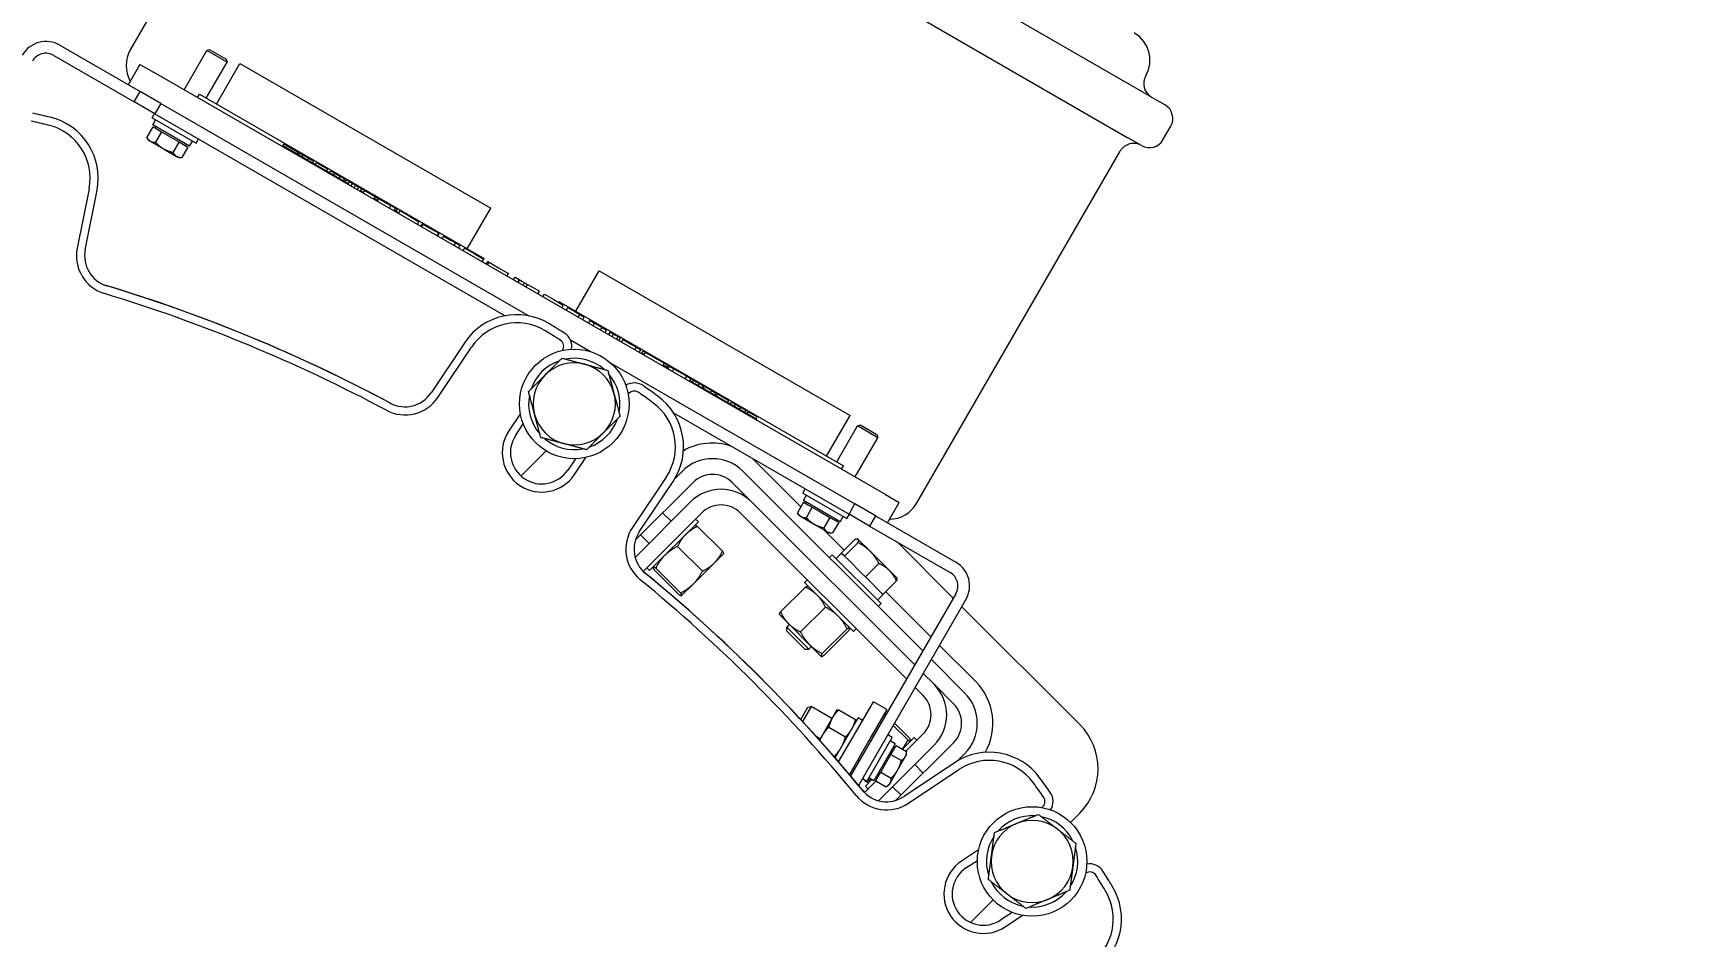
# Model space of a CAD drawing. Header units: inches. Extents: x 20 to 536, y 8 to 344.
# Drawn here: x 113.18 to 139.51, y 257.86 to 272.29 of the extents above; entities that cross this region are included whole.
import ezdxf

# ---------------------------------------------------------------- set-up
doc = ezdxf.new("R2010")
doc.units = ezdxf.units.IN
doc.header["$LTSCALE"] = 16
doc.header["$MEASUREMENT"] = 0
for name, color, linetype, lineweight in [('Dimension (ANSI)', 7, 'Continuous', 25), ('Symbol (ANSI)', 7, 'Continuous', 25), ('Visible', 7, 'Continuous', 18)]:
    doc.layers.add(name, color=color, linetype=linetype, lineweight=lineweight)
doc.styles.add('MEMCOR Medium', font='arial.ttf')
doc.dimstyles.new('Default (ANSI)', dxfattribs={"dimscale": 16, "dimtxt": 0.15, "dimasz": 0.098425, "dimexe": 0.125, "dimexo": 0.0625, "dimgap": 0.031496, "dimtad": 0, "dimtih": 1, "dimtoh": 1, "dimdec": 4, "dimrnd": 1e-08, "dimzin": 3, "dimdsep": 46, "dimlunit": 5, "dimtxsty": 'MEMCOR Medium', "dimcen": 0.09, "dimdle": 0.393701, "dimclrd": 256, "dimclre": 256, "dimclrt": 256, "dimadec": 0, "dimazin": 1, "dimtfac": 0.8, "dimtofl": 0, "dimtmove": 0, "dimatfit": 3, "dimfxl": 1, "dimfrac": 1, "dimtolj": 1, "dimtzin": 4, "dimlwd": -1, "dimlwe": -1, "dimarcsym": 0})
doc.dimstyles.new('Default (ANSI)$7', dxfattribs={"dimscale": 16, "dimtxt": 0.15, "dimasz": 0.098425, "dimexe": 0.125, "dimexo": 0.0625, "dimgap": 0.031496, "dimtad": 0, "dimtih": 1, "dimtoh": 1, "dimdec": 4, "dimrnd": 1e-08, "dimzin": 3, "dimdsep": 46, "dimlunit": 5, "dimtxsty": 'MEMCOR Medium', "dimcen": 0.09, "dimdle": 0.393701, "dimclrd": 256, "dimclre": 256, "dimclrt": 256, "dimadec": 0, "dimazin": 1, "dimtfac": 0.8, "dimtofl": 0, "dimtmove": 0, "dimatfit": 3, "dimfxl": 1, "dimfrac": 1, "dimtolj": 1, "dimtzin": 4, "dimlwd": -1, "dimlwe": -1, "dimarcsym": 0})

# ---------------------------------------------------------------- blocks, each defined once
blk = doc.blocks.new('*D26')
at = {"layer": 'Defpoints', "color": 0, "transparency": 16777216}
for p in [(112.113, 314.426), (87.099, 264.323)]:
    blk.add_point(p, dxfattribs=at)
at = {"layer": 'Dimension (ANSI)', "transparency": 16777216}
for p, q in [((116.52, 323.252), (112.817, 315.835)), ((118.636, 323.252), (116.52, 323.252))]:
    blk.add_line(p, q, dxfattribs=at)
blk.add_solid([(112.582, 315.952), (113.052, 315.718), (112.113, 314.426)], dxfattribs=at)
at = {"layer": 'Dimension (ANSI)', "transparency": 16777216, "char_height": 2.4, "attachment_point": 4, "style": 'MEMCOR Medium'}
for s, insert in [('\\A1; \\fArial|b0|i0;R56 in', (139.806, 324.981)), ('\\A1;[R1422.4 mm]{\\P\\fArial|b0|i0;RADIAL CLEARANCE REQUIRED}', (119.14, 319.429))]:
    blk.add_mtext(s, dxfattribs=dict(at, insert=insert))

msp = doc.modelspace()

# ---------------------------------------------------------------- linework, layer by layer
at = {"layer": 'Visible'}
for p, q in [((131.03772, 271.26486), (118.48035, 278.51486)), ((118.10535, 277.86534), (130.66272, 270.61534)), ((117.98035, 277.64884), (114.73035, 272.01967)), ((113.60263, 272.09341), (114.88725, 271.35173)), ((113.50888, 271.93103), (114.7935, 271.18935)), ((114.8841, 271.78656), (114.6966, 271.4618)), ((114.8841, 271.78656), (115.10061, 271.66156)), ((115.58787, 271.38024), (115.95045, 272.00824)), ((115.94388, 271.24687), (116.27521, 271.82074)), ((116.00283, 272.02228), (115.95045, 272.00824)), ((116.27521, 271.82074), (115.95045, 272.00824)), ((116.00283, 272.02228), (116.26118, 271.87312)), ((116.10617, 271.15317), (116.48117, 271.80269)), ((116.26118, 271.87312), (116.27521, 271.82074)), ((116.48117, 271.80269), (120.48654, 269.49019)), ((126.79195, 264.91156), (115.10061, 271.66156)), ((114.7935, 271.18935), (114.88725, 271.35173)), ((114.91311, 271.3368), (114.88725, 271.35173)), ((115.21634, 271.16173), (114.91311, 271.3368)), ((115.80429, 271.2553), (115.83554, 271.30942)), ((115.83554, 271.30942), (120.38217, 268.68442)), ((131.03772, 271.26486), (131.25422, 271.13986)), ((115.12259, 270.99935), (114.7935, 271.18935)), ((115.0774, 270.93307), (115.1174, 271.00235)), ((115.21634, 271.16173), (115.12259, 270.99935)), ((115.12259, 270.99935), (120.71683, 267.76951)), ((115.21634, 271.16173), (121.09349, 267.76856)), ((115.08851, 270.78924), (114.99206, 270.62218)), ((115.0774, 270.93307), (115.78061, 270.52707)), ((115.08756, 270.81866), (115.13456, 270.90007)), ((115.67645, 270.47866), (115.08756, 270.81866)), ((115.08851, 270.78924), (115.15773, 270.74928)), ((115.12615, 270.76751), (115.13865, 270.78916)), ((115.15773, 270.74928), (115.22694, 270.70932)), ((131.22073, 270.58185), (131.34573, 270.79836)), ((115.01715, 270.57872), (114.99296, 270.62062)), ((115.01715, 270.57872), (115.04873, 270.56048)), ((115.04873, 270.56048), (115.25844, 270.43941)), ((115.22694, 270.70932), (115.13049, 270.54226)), ((115.22694, 270.70932), (115.36744, 270.6282)), ((115.36744, 270.6282), (115.50793, 270.54709)), ((115.50793, 270.54709), (115.41148, 270.38003)), ((115.50793, 270.54709), (115.57921, 270.50593)), ((115.65049, 270.46478), (115.55404, 270.29772)), ((115.57921, 270.50593), (115.65049, 270.46478)), ((115.61285, 270.48651), (115.62536, 270.50816)), ((115.67645, 270.47866), (115.72345, 270.56007)), ((115.78061, 270.52707), (115.82061, 270.59635)), ((117.15745, 270.47405), (117.1637, 270.48487)), ((117.1637, 270.48487), (117.18245, 270.51735)), ((118.2108, 269.88033), (117.1637, 270.48487)), ((117.18245, 270.51735), (117.4109, 270.38545)), ((130.87922, 270.49034), (130.66272, 270.61534)), ((115.25844, 270.43941), (115.47021, 270.31714)), ((115.47021, 270.31714), (115.50385, 270.29772)), ((115.50385, 270.29772), (115.55224, 270.29772)), ((117.39215, 270.35297), (117.4109, 270.38545)), ((117.41116, 270.342), (117.42991, 270.37448)), ((117.42991, 270.37448), (117.49208, 270.33858)), ((117.47333, 270.30611), (117.49208, 270.33858)), ((117.49208, 270.33858), (117.57862, 270.28862)), ((117.55987, 270.25614), (117.57862, 270.28862)), ((117.57862, 270.28862), (117.6621, 270.24042)), ((117.64335, 270.20795), (117.6621, 270.24042)), ((117.68147, 270.18594), (117.70022, 270.21841)), ((117.70022, 270.21841), (117.88342, 270.11264)), ((127.28772, 264.76967), (130.53772, 270.39884)), ((117.86467, 270.08017), (117.88342, 270.11264)), ((117.90894, 270.05461), (117.92769, 270.08708)), ((117.92769, 270.08708), (117.99579, 270.04777)), ((117.97704, 270.01529), (117.99579, 270.04777)), ((117.99579, 270.04777), (118.04126, 270.02152)), ((118.04126, 270.02152), (118.08673, 269.99526)), ((118.06798, 269.96279), (118.08673, 269.99526)), ((118.08673, 269.99526), (118.15482, 269.95595)), ((118.13607, 269.92347), (118.15482, 269.95595)), ((118.15662, 269.91161), (118.17537, 269.94408)), ((118.17537, 269.94408), (118.22955, 269.9128)), ((114.07099, 269.80042), (113.88197, 268.85016)), ((114.00947, 268.8248), (114.19849, 269.77506)), ((118.20455, 269.8695), (118.22955, 269.9128)), ((118.22955, 269.9128), (118.27646, 269.88572)), ((118.25146, 269.84242), (118.27646, 269.88572)), ((118.27646, 269.88572), (118.328, 269.85596)), ((118.303, 269.81266), (118.328, 269.85596)), ((118.328, 269.85596), (118.3787, 269.82669)), ((118.3537, 269.78339), (118.3787, 269.82669)), ((118.3787, 269.82669), (118.42582, 269.79949)), ((118.40082, 269.75618), (118.42582, 269.79949)), ((118.4561, 269.73871), (118.40707, 269.76701)), ((118.42582, 269.79949), (118.47485, 269.77118)), ((118.44985, 269.72788), (118.47485, 269.77118)), ((118.47485, 269.77118), (118.64167, 269.67487)), ((118.61667, 269.63157), (118.64167, 269.67487)), ((118.64167, 269.67487), (118.70105, 269.64058)), ((118.6823, 269.60811), (118.62292, 269.64239)), ((118.67605, 269.59728), (118.70105, 269.64058)), ((118.70105, 269.64058), (118.81194, 269.57656)), ((118.81194, 269.57656), (118.89258, 269.53)), ((118.86758, 269.4867), (118.89258, 269.53)), ((118.89258, 269.53), (118.96402, 269.48876)), ((118.93902, 269.44546), (118.96402, 269.48876)), ((119.004, 269.42237), (118.94527, 269.45628)), ((118.96402, 269.48876), (118.99464, 269.47108)), ((118.97589, 269.4386), (118.99464, 269.47108)), ((118.99775, 269.41155), (119.004, 269.42237)), ((119.01333, 269.40255), (119.03833, 269.44585)), ((119.03833, 269.44585), (119.18866, 269.35906)), ((120.11154, 268.84067), (120.48654, 269.49019)), ((119.18866, 269.35906), (119.33899, 269.27227)), ((119.31399, 269.22897), (119.33899, 269.27227)), ((119.37078, 269.19618), (119.39578, 269.23948)), ((119.3813, 269.19011), (119.4063, 269.23341)), ((119.39578, 269.23948), (119.4063, 269.23341)), ((119.4063, 269.23341), (119.53559, 269.15876)), ((119.53559, 269.15876), (119.65655, 269.08893)), ((119.63155, 269.04562), (119.65655, 269.08893)), ((119.639, 269.04132), (119.664, 269.08462)), ((119.65655, 269.08893), (119.664, 269.08462)), ((119.70981, 269.00044), (119.73481, 269.04374)), ((119.73481, 269.04374), (119.8457, 268.97972)), ((119.8457, 268.97972), (119.92634, 268.93316)), ((119.90134, 268.88986), (119.92634, 268.93316)), ((119.92634, 268.93316), (119.99778, 268.89192)), ((119.97278, 268.84862), (119.99778, 268.89192)), ((120.0471, 268.80571), (120.0721, 268.84901)), ((120.0721, 268.84901), (120.22242, 268.76222)), ((120.22242, 268.76222), (120.37275, 268.67543)), ((120.34775, 268.63213), (120.37275, 268.67543)), ((120.35092, 268.6303), (120.38217, 268.68442)), ((120.41418, 268.59377), (120.43918, 268.63707)), ((120.43434, 268.58213), (120.45934, 268.62543)), ((120.43918, 268.63707), (120.45934, 268.62543)), ((120.45934, 268.62543), (120.61142, 268.53763)), ((120.61142, 268.53763), (120.76788, 268.4473)), ((120.74288, 268.40399), (120.76788, 268.4473)), ((120.85139, 268.34135), (120.87639, 268.38465)), ((120.87639, 268.38465), (120.94213, 268.34669)), ((120.91713, 268.30339), (120.94213, 268.34669)), ((120.94213, 268.34669), (120.94827, 268.34315)), ((121.84353, 267.84071), (122.21853, 268.49023)), ((122.21853, 268.49023), (126.22389, 266.17773)), ((120.92327, 268.29985), (120.94827, 268.34315)), ((120.94827, 268.34315), (120.98902, 268.31962)), ((120.98902, 268.31962), (121.02672, 268.29786)), ((121.00172, 268.25456), (121.02672, 268.29786)), ((121.02672, 268.29786), (121.07317, 268.27104)), ((121.04817, 268.22774), (121.07317, 268.27104)), ((121.07317, 268.27104), (121.1525, 268.22524)), ((121.1525, 268.22524), (121.26382, 268.16097)), ((121.23882, 268.11766), (121.26382, 268.16097)), ((121.3184, 268.07172), (121.3434, 268.11502)), ((121.3434, 268.11502), (121.49373, 268.02823)), ((121.49373, 268.02823), (121.64405, 267.94144)), ((121.56664, 267.98613), (121.57289, 267.99696)), ((121.57289, 267.99696), (126.11953, 265.37196)), ((121.61905, 267.89814), (121.64405, 267.94144)), ((121.6925, 267.85574), (121.7175, 267.89904)), ((121.7175, 267.89904), (121.82838, 267.83502)), ((121.82838, 267.83502), (121.90902, 267.78846)), ((121.88402, 267.74516), (121.90902, 267.78846)), ((121.90902, 267.78846), (121.98046, 267.74721)), ((121.95546, 267.70391), (121.98046, 267.74721)), ((122.04906, 267.64987), (122.07406, 267.69317)), ((122.07406, 267.69317), (122.1455, 267.65193)), ((122.1205, 267.60863), (122.1455, 267.65193)), ((122.1455, 267.65193), (122.21913, 267.60942)), ((122.21913, 267.60942), (122.26515, 267.58285)), ((122.24015, 267.53955), (122.26515, 267.58285)), ((122.26515, 267.58285), (122.33747, 267.5411)), ((120.0712, 267.3425), (119.53292, 266.53691)), ((121.75848, 267.38463), (122.09161, 267.19229)), ((122.31247, 267.4978), (122.33747, 267.5411)), ((122.36706, 267.46627), (122.39206, 267.50958)), ((122.37364, 267.46248), (122.39864, 267.50578)), ((122.39206, 267.50958), (122.39864, 267.50578)), ((122.39864, 267.50578), (122.44772, 267.47744)), ((122.42272, 267.43414), (122.44772, 267.47744)), ((122.44772, 267.47744), (122.5196, 267.43594)), ((122.4946, 267.39264), (122.5196, 267.43594)), ((122.5196, 267.43594), (122.55641, 267.41469)), ((122.53141, 267.37139), (122.55641, 267.41469)), ((122.57637, 267.34543), (122.60137, 267.38873)), ((122.60137, 267.38873), (122.7346, 267.31181)), ((122.7346, 267.31181), (122.8113, 267.26753)), ((119.64101, 266.46469), (120.17929, 267.27028)), ((122.7863, 267.22423), (122.8113, 267.26753)), ((122.8113, 267.26753), (122.88274, 267.22628)), ((122.85774, 267.18298), (122.88274, 267.22628)), ((122.89481, 267.16158), (122.90106, 267.17241)), ((122.90106, 267.17241), (122.91981, 267.20488)), ((122.93831, 267.1509), (122.90106, 267.17241)), ((122.91981, 267.20488), (122.95706, 267.18338)), ((122.93206, 267.14007), (122.95706, 267.18338)), ((122.95706, 267.18338), (123.10739, 267.09658)), ((123.10739, 267.09658), (123.25771, 267.00979)), ((122.40517, 267.01126), (126.30147, 264.76173)), ((123.23271, 266.96649), (123.25771, 267.00979)), ((123.32205, 266.92935), (123.23896, 266.97732)), ((123.25771, 267.00979), (123.31291, 266.97793)), ((123.29416, 266.94545), (123.31291, 266.97793)), ((123.31291, 266.97793), (123.3408, 266.96182)), ((123.3158, 266.91852), (123.3408, 266.96182)), ((123.3408, 266.96182), (123.41136, 266.92108)), ((123.38636, 266.87778), (123.41136, 266.92108)), ((123.41136, 266.92108), (123.61516, 266.80342)), ((123.59016, 266.76012), (123.61516, 266.80342)), ((123.61516, 266.80342), (123.68528, 266.76294)), ((122.6435, 266.65716), (122.64493, 266.65633)), ((123.66028, 266.71964), (123.68528, 266.76294)), ((124.74136, 266.10991), (123.66653, 266.73046)), ((123.68528, 266.76294), (123.72392, 266.74063)), ((123.70517, 266.70815), (123.72392, 266.74063)), ((123.72392, 266.74063), (123.76939, 266.71438)), ((123.76939, 266.71438), (123.81486, 266.68812)), ((123.79611, 266.65565), (123.81486, 266.68812)), ((123.81486, 266.68812), (123.88295, 266.64881)), ((123.8642, 266.61633), (123.88295, 266.64881)), ((123.88168, 266.60625), (123.90043, 266.63872)), ((123.90043, 266.63872), (124.01311, 266.57366)), ((123.99436, 266.54119), (124.01311, 266.57366)), ((124.01311, 266.57366), (124.08121, 266.53435)), ((124.06246, 266.50187), (124.08121, 266.53435)), ((124.08652, 266.48798), (124.10527, 266.52045)), ((124.10527, 266.52045), (124.28672, 266.4157)), ((124.26797, 266.38322), (124.28672, 266.4157)), ((124.31202, 266.35779), (124.33077, 266.39026)), ((124.33077, 266.39026), (124.39293, 266.35437)), ((124.37418, 266.3219), (124.39293, 266.35437)), ((124.39293, 266.35437), (124.47948, 266.3044)), ((124.46073, 266.27193), (124.47948, 266.3044)), ((124.47948, 266.3044), (124.56295, 266.25621)), ((124.5442, 266.22374), (124.56295, 266.25621)), ((120.95917, 266.20552), (120.77639, 265.93197)), ((120.88448, 265.85975), (121.00568, 266.04113)), ((123.40686, 266.21643), (126.20772, 264.59935)), ((124.57837, 266.20401), (124.59712, 266.23649)), ((124.59712, 266.23649), (124.74298, 266.15227)), ((124.72423, 266.1198), (124.74298, 266.15227)), ((124.73511, 266.09908), (124.74136, 266.10991)), ((125.84889, 265.52821), (126.22389, 266.17773)), ((126.01143, 265.43437), (126.34276, 266.00824)), ((126.39513, 266.02228), (126.34276, 266.00824)), ((126.66752, 265.82074), (126.34276, 266.00824)), ((126.39513, 266.02228), (126.65348, 265.87312)), ((126.30494, 265.19274), (126.66752, 265.82074)), ((126.65348, 265.87312), (126.66752, 265.82074)), ((120.96791, 265.20837), (121.36984, 265.6103)), ((121.83715, 265.48556), (121.71595, 265.30418)), ((121.82405, 265.23195), (122.00682, 265.5055)), ((125.43795, 264.715), (124.69331, 265.45963)), ((123.28898, 265.19245), (122.75071, 264.38686)), ((123.54073, 265.28286), (123.42881, 265.17094)), ((127.38597, 262.41343), (124.51654, 265.28286)), ((126.08828, 265.31783), (126.11953, 265.37196)), ((123.71751, 265.10608), (122.79724, 264.18581)), ((122.8588, 264.31463), (123.39707, 265.12022)), ((124.65209, 264.79375), (124.33976, 265.10608)), ((125.4697, 264.93307), (125.5097, 265.00235)), ((125.4697, 264.93307), (126.17291, 264.52707)), ((123.67629, 264.79375), (122.79123, 263.9087)), ((127.25656, 262.18928), (124.65209, 264.79375)), ((125.48082, 264.78924), (125.38437, 264.62218)), ((125.47986, 264.81866), (125.52686, 264.90007)), ((126.06876, 264.47866), (125.47986, 264.81866)), ((125.48082, 264.78924), (125.55003, 264.74928)), ((125.51845, 264.76751), (125.53096, 264.78916)), ((125.61925, 264.70932), (125.5228, 264.54226)), ((125.55003, 264.74928), (125.61925, 264.70932)), ((125.61925, 264.70932), (125.75974, 264.6282)), ((126.20772, 264.59935), (126.30147, 264.76173)), ((126.60445, 264.5868), (126.30147, 264.76173)), ((126.79195, 264.91156), (127.00846, 264.78656)), ((126.82096, 264.4618), (127.00846, 264.78656)), ((122.92018, 263.68409), (123.85306, 264.61697)), ((123.02203, 263.69686), (123.80152, 264.47635)), ((123.23168, 264.62026), (123.36724, 264.4847)), ((123.74584, 264.42067), (123.74713, 264.42101)), ((123.80152, 264.47635), (123.75698, 264.52089)), ((123.7883, 264.40345), (124.18519, 264.00657)), ((124.47532, 264.61697), (127.12715, 261.96514)), ((125.40945, 264.57872), (125.38526, 264.62062)), ((125.40945, 264.57872), (125.44103, 264.56048)), ((125.44103, 264.56048), (125.65074, 264.43941)), ((125.65074, 264.43941), (125.86252, 264.31714)), ((125.75974, 264.6282), (125.90024, 264.54709)), ((125.90024, 264.54709), (125.80379, 264.38003)), ((125.90024, 264.54709), (125.97152, 264.50593)), ((126.0428, 264.46478), (125.94635, 264.29772)), ((125.97152, 264.50593), (126.0428, 264.46478)), ((126.00516, 264.48651), (126.01766, 264.50816)), ((126.06876, 264.47866), (126.11576, 264.56007)), ((126.17291, 264.52707), (126.21291, 264.59635)), ((126.53681, 264.40935), (126.20772, 264.59935)), ((126.63056, 264.57173), (126.53681, 264.40935)), ((126.53681, 264.40935), (127.82143, 263.66767)), ((126.63056, 264.57173), (126.60445, 264.5868)), ((126.63056, 264.57173), (127.91518, 263.83005)), ((122.87813, 264.2667), (123.01368, 264.13114)), ((126.13093, 264.02201), (125.79932, 264.35362)), ((125.86252, 264.31714), (125.89616, 264.29772)), ((125.89616, 264.29772), (125.94454, 264.29772)), ((126.08709, 263.97817), (126.30252, 264.19361)), ((126.13719, 263.92806), (126.35263, 264.1435)), ((126.35215, 264.19924), (126.34728, 264.20055)), ((126.35521, 264.19618), (126.35215, 264.19924)), ((126.54594, 264.00545), (126.35521, 264.19618)), ((126.96883, 264.15992), (127.87255, 263.25621)), ((123.46848, 264.08363), (123.86536, 263.68675)), ((124.05511, 263.81682), (124.2024, 263.96411)), ((124.2024, 263.96411), (124.20275, 263.96539)), ((125.89577, 263.90363), (125.94031, 263.94817)), ((125.94031, 263.94817), (126.7198, 263.16868)), ((126.00022, 263.88826), (126.08861, 263.97664)), ((126.08861, 263.97664), (126.08709, 263.97817)), ((126.08861, 263.97664), (126.12954, 263.93572)), ((126.13719, 263.92806), (126.12954, 263.93572)), ((126.18782, 263.87743), (126.13719, 263.92806)), ((126.18782, 263.87743), (126.41792, 263.64734)), ((126.85224, 263.69915), (126.54594, 264.00545)), ((123.02203, 263.69686), (122.97749, 263.7414)), ((123.07771, 263.75254), (123.07737, 263.75125)), ((123.09493, 263.71008), (123.49181, 263.3132)), ((123.12179, 263.73694), (123.51868, 263.34006)), ((123.72186, 263.48357), (124.05511, 263.81682)), ((126.46855, 263.59671), (126.41792, 263.64734)), ((126.46855, 263.59671), (126.68398, 263.81215)), ((126.97087, 263.58052), (126.85224, 263.69915)), ((123.53508, 263.29679), (123.72186, 263.48357)), ((125.11401, 263.03576), (125.51089, 263.43264)), ((125.49767, 263.50553), (125.54221, 263.55007)), ((125.49767, 263.50553), (126.27716, 262.72604)), ((125.55335, 263.44986), (125.55207, 263.4502)), ((126.51152, 263.55374), (126.46855, 263.59671)), ((126.51152, 263.55374), (126.70682, 263.35843)), ((126.74979, 263.31546), (126.70682, 263.35843)), ((126.74979, 263.31546), (126.96523, 263.5309)), ((127.51538, 262.63757), (126.79364, 263.35931)), ((126.97087, 263.58052), (126.97217, 263.57565)), ((123.53427, 263.29598), (123.53299, 263.29564)), ((123.53427, 263.29598), (123.53508, 263.29679)), ((125.43383, 262.71593), (125.83071, 263.11282)), ((127.91294, 263.32617), (126.23254, 260.41564)), ((128.07532, 263.23242), (126.37439, 260.28632)), ((126.66335, 263.22513), (126.75174, 263.31352)), ((126.67525, 263.12414), (126.7198, 263.16868)), ((126.74979, 263.31546), (126.75174, 263.31352)), ((128.00981, 263.11895), (129.89296, 261.23579)), ((125.09679, 262.9933), (125.09645, 262.99458)), ((125.09679, 262.9933), (125.24408, 262.84601)), ((125.25408, 262.83601), (125.21339, 262.79532)), ((125.24408, 262.84601), (125.57734, 262.51275)), ((125.21339, 262.79532), (125.56695, 262.44177)), ((125.21339, 262.73055), (125.21339, 262.79532)), ((125.50217, 262.44176), (125.21339, 262.73055)), ((125.78052, 262.36925), (126.1774, 262.76613)), ((125.80738, 262.34238), (126.20426, 262.73926)), ((126.22148, 262.78172), (126.22182, 262.78044)), ((126.27716, 262.72604), (126.3217, 262.77059)), ((125.50217, 262.44176), (125.56695, 262.44177)), ((125.60763, 262.48246), (125.56695, 262.44177)), ((125.57734, 262.51275), (125.76411, 262.32598)), ((125.76411, 262.32598), (125.76492, 262.32517)), ((125.76492, 262.32517), (125.76621, 262.32482)), ((128.23126, 261.92169), (127.65264, 262.50031)), ((127.56537, 261.88047), (127.39382, 262.05202)), ((128.05448, 261.74491), (127.52323, 262.27617)), ((127.26441, 261.82788), (127.3886, 261.70369)), ((127.87771, 261.56813), (127.56537, 261.88047)), ((125.43776, 261.31603), (125.55062, 261.51151)), ((125.603, 261.52555), (125.46502, 261.28656)), ((125.55062, 261.51151), (125.603, 261.52555)), ((125.93594, 261.33332), (125.603, 261.52555)), ((126.34737, 261.16795), (126.59737, 261.60096)), ((126.81388, 261.47596), (126.59737, 261.60096)), ((125.94352, 261.34645), (125.77249, 261.05023)), ((126.01419, 261.46886), (125.94352, 261.34645)), ((125.98681, 260.70344), (126.35609, 261.34305)), ((126.01419, 261.46886), (126.01596, 261.47009)), ((126.04525, 261.47303), (126.31317, 261.31834)), ((126.32509, 261.28936), (126.32528, 261.29151)), ((126.42537, 261.30305), (126.35609, 261.34305)), ((126.81388, 261.47596), (126.56388, 261.04295)), ((126.77763, 261.35975), (126.75807, 261.3793)), ((126.79805, 261.39512), (126.7789, 261.41426)), ((127.17578, 261.01738), (126.9353, 261.25786)), ((125.74844, 261.00856), (125.68499, 261.04519)), ((125.77249, 261.05023), (125.73645, 260.9878)), ((125.88477, 261.19507), (126.15269, 261.04038)), ((126.04218, 260.63935), (126.34737, 261.16795)), ((126.56388, 261.04295), (126.21425, 260.43737)), ((126.49067, 260.32773), (126.89667, 261.03094)), ((126.55576, 260.97547), (126.53263, 260.98882)), ((126.89667, 261.03094), (126.82739, 261.07094)), ((126.94508, 260.92679), (126.86367, 260.97379)), ((127.14789, 260.98949), (126.91488, 261.22249)), ((127.06036, 260.84228), (127.24822, 261.03015)), ((127.3886, 261.08144), (127.11684, 260.80968)), ((127.19255, 260.97447), (127.19292, 260.97585)), ((127.29277, 260.98561), (127.24822, 261.03015)), ((125.96349, 260.73029), (125.97112, 260.72589)), ((126.94508, 260.92679), (126.60508, 260.33789)), ((126.68032, 260.01961), (127.56537, 260.90466)), ((126.79551, 260.61771), (126.87662, 260.7582)), ((126.87662, 260.7582), (126.91779, 260.82951)), ((126.87662, 260.7582), (127.04368, 260.66175)), ((126.93723, 260.86319), (126.91558, 260.87569)), ((126.91779, 260.82951), (126.95896, 260.90082)), ((126.95744, 260.02561), (127.87771, 260.94588)), ((126.95896, 260.90082), (127.12602, 260.80437)), ((126.9843, 260.50871), (127.10658, 260.72051)), ((127.10658, 260.72051), (127.12603, 260.75419)), ((127.12603, 260.75419), (127.12603, 260.80252)), ((127.94256, 260.65718), (128.05448, 260.7691)), ((126.2898, 260.51481), (126.27025, 260.53436)), ((126.36826, 260.65071), (126.34513, 260.66406)), ((126.67445, 260.40803), (126.71439, 260.47722)), ((126.71439, 260.47722), (126.79551, 260.61771)), ((126.71439, 260.47722), (126.88145, 260.38076)), ((126.86324, 260.29903), (126.9843, 260.50871)), ((127.89185, 260.62545), (127.08626, 260.08717)), ((127.15848, 259.97908), (127.96407, 260.51736)), ((127.39213, 260.46031), (127.25658, 260.59586)), ((126.37439, 260.28632), (126.36049, 260.26224)), ((126.49067, 260.32773), (126.42139, 260.36773)), ((126.6418, 260.33464), (126.45572, 260.14856)), ((126.4815, 260.3231), (126.45803, 260.34658)), ((126.46874, 260.25066), (126.57394, 260.35587)), ((126.51328, 260.20612), (126.46874, 260.25066)), ((126.52441, 260.30634), (126.52303, 260.30597)), ((126.60508, 260.33789), (126.52367, 260.38489)), ((126.6345, 260.33885), (126.67445, 260.40803)), ((126.6345, 260.33885), (126.80156, 260.2424)), ((126.65623, 260.37648), (126.63458, 260.38898)), ((126.84503, 260.26748), (126.80317, 260.24332)), ((126.84503, 260.26748), (126.86324, 260.29903)), ((127.03858, 260.10675), (126.90302, 260.24231)), ((129.89296, 259.82158), (129.74476, 259.67338)), ((128.27713, 259.2352), (128.00358, 259.05242)), ((128.0758, 258.94433), (128.25719, 259.06553)), ((128.50738, 258.436), (128.14538, 258.074)), ((128.81276, 258.23406), (128.63137, 258.11286)), ((128.7036, 258.00477), (128.97714, 258.18755))]:
    msp.add_line(p, q, dxfattribs=at)
for centre, radius in [((87.09923, 264.32327), 56), ((121.82036, 266.3604), 0.875), ((129.13203, 259.04873), 0.875)]:
    msp.add_circle(centre, radius, dxfattribs=at)
for centre, radius, start, end in [((113.38388, 271.71452), 0.4375, 60, 150), ((130.5132, 271.85637), 0.5, 330, 60), ((113.38388, 271.71452), 0.25, 60, 150), ((115.16336, 271.76967), 0.5, 150, 209.961649), ((131.16272, 271.48137), 0.25, 150, 240), ((107.09707, 244.32544), 27.365, 76.576303, 77.164998), ((131.12922, 270.92336), 0.25, 330, 60), ((107.09707, 244.32544), 27.235, 76.576303, 77.164998), ((113.21771, 269.97015), 0.87, 348.75, 76.576303), ((113.21771, 269.97015), 1, 348.75, 76.576303), ((130.75422, 270.27384), 0.25, 60, 150), ((131.00422, 270.70685), 0.25, 240, 330), ((114.49987, 268.72726), 0.63, 168.75, 253.123729), ((114.49987, 268.72726), 0.5, 168.75, 253.123729), ((107.09707, 244.32544), 24.87, 61.876271, 73.123729), ((107.09707, 244.32544), 25.00122, 61.797012, 73.202988), ((107.09707, 244.32544), 25, 61.876271, 73.123729), ((120.90267, 266.78693), 1, 58.423697, 146.25), ((120.90267, 266.78693), 0.87, 58.423697, 146.25), ((107.09707, 244.32544), 27.365, 57.835002, 58.423697), ((107.09707, 244.32544), 27.235, 57.835002, 58.423697), ((121.53199, 267.27879), 0.12, 328.046422, 57.835002), ((121.53199, 267.27879), 0.25, 349.766442, 57.835002), ((121.82036, 266.3604), 0.7295, 109.059141, 160.940859), ((121.82036, 266.3604), 0.7295, 49.059141, 100.940859), ((121.82036, 266.3604), 0.656, 135, 195), ((121.82036, 266.3604), 0.656, 75, 135), ((121.82036, 266.3604), 0.656, 15, 75), ((121.82036, 266.3604), 0.7295, 349.059141, 40.940859), ((119.11718, 266.8147), 0.5, 241.876271, 326.25), ((121.82036, 266.3604), 0.656, 315, 15), ((122.77919, 266.44544), 0.25, 54.664998, 122.733558), ((122.77919, 266.44544), 0.12, 54.664998, 144.453578), ((107.09707, 244.32544), 27.235, 54.076303, 54.664998), ((107.09707, 244.32544), 27.365, 54.076303, 54.664998), ((119.11718, 266.8147), 0.63, 241.876271, 326.25), ((121.82036, 266.3604), 0.7295, 169.059141, 220.940859), ((122.56561, 265.67579), 0.87, 326.25, 54.076303), ((122.56561, 265.67579), 1, 326.25, 54.076303), ((121.82036, 266.3604), 0.656, 195, 255), ((121.82036, 266.3604), 0.7295, 289.059141, 340.940859), ((121.30022, 265.58196), 0.63, 146.25, 326.25), ((121.30022, 265.58196), 0.5, 146.25, 326.25), ((121.82036, 266.3604), 0.7295, 229.059141, 280.940859), ((121.82036, 266.3604), 0.656, 255, 315), ((124.02863, 264.79495), 0.94, 71.796749, 119.65393), ((124.02863, 264.79495), 0.69, 45, 135), ((124.02863, 264.79495), 0.94, 45, 48.203251), ((124.02863, 264.79495), 0.44, 45, 135), ((124.16419, 264.30584), 0.69, 45, 135), ((124.16419, 264.30584), 0.44, 45, 135), ((126.8547, 265.01967), 0.5, 269.961664, 330), ((123.27453, 264.03685), 0.63, 146.25, 230.623729), ((123.27453, 264.03685), 0.5, 146.25, 230.623729), ((107.09707, 244.32544), 25.00122, 39.297012, 50.702988), ((107.09707, 244.32544), 25, 39.376271, 50.623729), ((127.69643, 263.45117), 0.25, 330, 60), ((127.69643, 263.45117), 0.4375, 330, 60), ((107.09707, 244.32544), 24.87, 39.376271, 50.623729), ((127.07747, 261.39256), 0.69, 315, 45), ((127.56658, 261.25701), 0.94, 330.34607, 45), ((127.07747, 261.39256), 0.44, 315, 45), ((127.56658, 261.25701), 0.44, 315, 45), ((127.56658, 261.25701), 0.69, 315, 45), ((129.18585, 260.52869), 1, 315, 45), ((128.44742, 259.79398), 1, 35.923697, 123.75), ((128.44742, 259.79398), 0.87, 35.923697, 123.75), ((126.80847, 260.50291), 0.5, 219.376271, 303.75), ((107.09707, 244.32544), 27.235, 35.335002, 35.923697), ((107.09707, 244.32544), 27.365, 35.335002, 35.923697), ((126.80847, 260.50291), 0.63, 219.376271, 303.75), ((129.21706, 260.00757), 0.12, 305.546422, 35.335002), ((129.21706, 260.00757), 0.25, 327.266442, 35.335002), ((129.13203, 259.04873), 0.7295, 86.559141, 138.440859), ((129.13203, 259.04873), 0.656, 52.5, 112.5), ((129.13203, 259.04873), 0.7295, 26.559141, 78.440859), ((129.13203, 259.04873), 0.7295, 146.559141, 198.440859), ((129.13203, 259.04873), 0.656, 112.5, 172.5), ((129.13203, 259.04873), 0.656, 352.5, 52.5), ((129.13203, 259.04873), 0.656, 172.5, 232.5), ((129.13203, 259.04873), 0.7295, 326.559141, 18.440859), ((128.35359, 258.52859), 0.63, 123.75, 303.75), ((128.35359, 258.52859), 0.5, 123.75, 303.75), ((129.13203, 259.04873), 0.656, 292.5, 352.5), ((130.05042, 258.76036), 0.12, 32.164998, 121.953578), ((130.05042, 258.76036), 0.25, 32.164998, 100.233558), ((107.09707, 244.32544), 27.365, 31.576303, 32.164998), ((129.13203, 259.04873), 0.7295, 206.559141, 258.440859), ((129.55856, 258.13104), 1, 303.75, 31.576303), ((107.09707, 244.32544), 27.235, 31.576303, 32.164998), ((129.13203, 259.04873), 0.656, 232.5, 292.5), ((129.13203, 259.04873), 0.7295, 266.559141, 318.440859), ((129.55856, 258.13104), 0.87, 303.75, 31.576303)]:
    msp.add_arc(centre, radius, start, end, dxfattribs=at)
for points, weights in [([(114.99206, 270.62218), (115.0166, 270.57903), (115.04873, 270.56048)], [1, 1.0379548493, 1]), ([(115.04873, 270.56048), (115.08085, 270.54194), (115.13049, 270.54226)], [1, 1.0379548493, 1]), ([(115.13049, 270.54226), (115.19323, 270.47705), (115.25844, 270.43941)], [1, 1.0379548493, 1]), ([(115.25844, 270.43941), (115.32364, 270.40176), (115.41148, 270.38003)], [1, 1.0379548493, 1]), ([(115.41148, 270.38003), (115.43713, 270.33624), (115.47021, 270.31714)], [1, 1.0379548493, 1]), ([(115.47021, 270.31714), (115.50329, 270.29804), (115.55404, 270.29772)], [1, 1.0379548493, 1]), ([(115.55404, 270.29772), (115.55313, 270.29772), (115.55224, 270.29772)], [1, 1.0006675806, 1.0013116773]), ([(121.35649, 266.82426), (121.48079, 266.94855), (121.6243, 267.09207)], [1, 1.0379548493, 1]), ([(121.6243, 267.09207), (121.82036, 267.03954), (121.99014, 266.99405)], [1, 1.0379548493, 1]), ([(121.08868, 266.55645), (121.2322, 266.69997), (121.35649, 266.82426)], [1, 1.0379548493, 1]), ([(121.99014, 266.99405), (122.15993, 266.94855), (122.35598, 266.89602)], [1, 1.0379548493, 1]), ([(122.35598, 266.89602), (122.40851, 266.69997), (122.454, 266.53019)], [1, 1.0379548493, 1]), ([(121.18671, 266.19062), (121.14121, 266.3604), (121.08868, 266.55645)], [1, 1.0379548493, 1]), ([(122.454, 266.53019), (122.4995, 266.3604), (122.55203, 266.16435)], [1, 1.0379548493, 1]), ([(121.28473, 265.82478), (121.2322, 266.02083), (121.18671, 266.19062)], [1, 1.0379548493, 1]), ([(122.55203, 266.16435), (122.40851, 266.02083), (122.28422, 265.89654)], [1, 1.0379548493, 1]), ([(121.65057, 265.72675), (121.48079, 265.77225), (121.28473, 265.82478)], [1, 1.0379548493, 1]), ([(122.01641, 265.62873), (121.82036, 265.68126), (121.65057, 265.72675)], [1, 1.0379548493, 1]), ([(122.28422, 265.89654), (122.15993, 265.77225), (122.01641, 265.62873)], [1, 1.0379548493, 1]), ([(123.7883, 264.40345), (123.67277, 264.34759), (123.59855, 264.27338)], [1, 1.0379548493, 1]), ([(123.74713, 264.42101), (123.75578, 264.42333), (123.7883, 264.40345)], [1.00835685167, 1.03317429485, 1]), ([(125.38437, 264.62218), (125.40891, 264.57903), (125.44103, 264.56048)], [1, 1.0379548493, 1]), ([(125.44103, 264.56048), (125.47315, 264.54194), (125.5228, 264.54226)], [1, 1.0379548493, 1]), ([(125.5228, 264.54226), (125.58554, 264.47705), (125.65074, 264.43941)], [1, 1.0379548493, 1]), ([(125.65074, 264.43941), (125.71595, 264.40176), (125.80379, 264.38003)], [1, 1.0379548493, 1]), ([(123.59855, 264.27338), (123.52434, 264.19916), (123.46848, 264.08363)], [1, 1.0379548493, 1]), ([(125.80379, 264.38003), (125.82944, 264.33624), (125.86252, 264.31714)], [1, 1.0379548493, 1]), ([(125.86252, 264.31714), (125.8956, 264.29804), (125.94635, 264.29772)], [1, 1.0379548493, 1]), ([(125.94635, 264.29772), (125.94544, 264.29772), (125.94454, 264.29772)], [1, 1.0006675806, 1.0013116773]), ([(126.35521, 264.19618), (126.34358, 264.20781), (126.30252, 264.19361)], [1, 1.04314139574, 1.01001874936]), ([(126.35263, 264.1435), (126.36683, 264.18456), (126.35521, 264.19618)], [1.01001874936, 1.04314139574, 1]), ([(126.54594, 264.00545), (126.46905, 264.08235), (126.35263, 264.1435)], [1, 1.04314139574, 1.01001874936]), ([(123.2653, 263.94012), (123.18485, 263.85967), (123.12179, 263.73694)], [1, 1.0379548493, 1]), ([(123.46848, 264.08363), (123.34575, 264.02057), (123.2653, 263.94012)], [1, 1.0379548493, 1]), ([(124.05511, 263.81682), (124.12933, 263.89104), (124.18519, 264.00657)], [1, 1.0379548493, 1]), ([(124.18519, 264.00657), (124.20506, 263.97405), (124.20275, 263.96539)], [1, 1.03317429485, 1.00835685167]), ([(126.68398, 263.81215), (126.62283, 263.92856), (126.54594, 264.00545)], [1.01001874936, 1.04314139574, 1]), ([(123.07852, 263.75335), (123.07229, 263.74711), (123.09493, 263.71008)], [1, 1.0379548493, 1]), ([(123.12179, 263.73694), (123.08476, 263.75958), (123.07852, 263.75335)], [1, 1.0379548493, 1]), ([(123.72186, 263.48357), (123.80231, 263.56402), (123.86536, 263.68675)], [1, 1.0379548493, 1]), ([(123.86536, 263.68675), (123.9809, 263.74261), (124.05511, 263.81682)], [1, 1.0379548493, 1]), ([(126.85224, 263.69915), (126.78697, 263.76442), (126.68398, 263.81215)], [1, 1.04314139574, 1.01001874936]), ([(126.96523, 263.5309), (126.9175, 263.63389), (126.85224, 263.69915)], [1.01001874936, 1.04314139574, 1]), ([(123.51868, 263.34006), (123.64141, 263.40312), (123.72186, 263.48357)], [1, 1.0379548493, 1]), ([(125.51089, 263.43264), (125.54341, 263.45252), (125.55207, 263.4502)], [1, 1.03317429485, 1.00835685167]), ([(125.70064, 263.30256), (125.62642, 263.37678), (125.51089, 263.43264)], [1, 1.0379548493, 1]), ([(126.97217, 263.57565), (126.9759, 263.56174), (126.96523, 263.5309)], [1.01703998005, 1.03469726123, 1.01001874936]), ([(123.49181, 263.3132), (123.52885, 263.29056), (123.53508, 263.29679)], [1, 1.0379548493, 1]), ([(123.53508, 263.29679), (123.54131, 263.30302), (123.51868, 263.34006)], [1, 1.0379548493, 1]), ([(125.83071, 263.11282), (125.77485, 263.22835), (125.70064, 263.30256)], [1, 1.0379548493, 1]), ([(126.03389, 262.96931), (125.95344, 263.04976), (125.83071, 263.11282)], [1, 1.0379548493, 1]), ([(125.09645, 262.99458), (125.09413, 263.00324), (125.11401, 263.03576)], [1.00835685167, 1.03317429485, 1]), ([(125.11401, 263.03576), (125.16987, 262.92022), (125.24408, 262.84601)], [1, 1.0379548493, 1]), ([(125.24408, 262.84601), (125.3183, 262.77179), (125.43383, 262.71593)], [1, 1.0379548493, 1]), ([(126.1774, 262.76613), (126.11434, 262.88886), (126.03389, 262.96931)], [1, 1.0379548493, 1]), ([(125.43383, 262.71593), (125.49689, 262.5932), (125.57734, 262.51275)], [1, 1.0379548493, 1]), ([(126.22067, 262.78253), (126.21444, 262.78877), (126.1774, 262.76613)], [1, 1.0379548493, 1]), ([(126.20426, 262.73926), (126.2269, 262.7763), (126.22067, 262.78253)], [1, 1.0379548493, 1]), ([(125.57734, 262.51275), (125.65779, 262.4323), (125.78052, 262.36925)], [1, 1.0379548493, 1]), ([(125.78052, 262.36925), (125.75788, 262.33221), (125.76411, 262.32598)], [1, 1.0379548493, 1]), ([(125.76411, 262.32598), (125.77035, 262.31974), (125.80738, 262.34238)], [1, 1.0379548493, 1]), ([(125.94352, 261.34645), (125.90628, 261.28195), (125.88477, 261.19507)], [1, 1.0379548493, 1]), ([(126.04525, 261.47303), (125.98076, 261.41096), (125.94352, 261.34645)], [1, 1.0379548493, 1]), ([(126.01596, 261.47009), (126.02319, 261.47516), (126.04525, 261.47303)], [1.01181639658, 1.03063494885, 1]), ([(126.25442, 261.16695), (126.29166, 261.23146), (126.31317, 261.31834)], [1, 1.0379548493, 1]), ([(126.31317, 261.31834), (126.32605, 261.3003), (126.32528, 261.29151)], [1, 1.03063494886, 1.01181639658]), ([(126.7789, 261.41426), (126.77866, 261.41441), (126.77842, 261.41455)], [1, 1.00023450828, 1.00046611868]), ([(125.77249, 261.05023), (125.75436, 261.01882), (125.73948, 260.98441)], [1, 1.01598689371, 1.01850616601]), ([(125.88477, 261.19507), (125.81463, 261.12321), (125.77249, 261.05023)], [1, 1.0379548493, 1]), ([(126.08339, 260.87073), (126.12553, 260.94371), (126.15269, 261.04038)], [1, 1.0379548493, 1]), ([(126.15269, 261.04038), (126.21718, 261.10245), (126.25442, 261.16695)], [1, 1.0379548493, 1]), ([(127.05625, 260.84466), (127.10518, 260.90645), (127.14789, 260.98949)], [1.01684239597, 1.02534274835, 1]), ([(127.14789, 260.98949), (127.1852, 260.96712), (127.19167, 260.9736)], [1, 1.0379548493, 1]), ([(127.19167, 260.9736), (127.19814, 260.98007), (127.17578, 261.01738)], [1, 1.0379548493, 1]), ([(125.97112, 260.72589), (126.04126, 260.79775), (126.08339, 260.87073)], [1, 1.0379548493, 1]), ([(125.98019, 260.71107), (125.97718, 260.71739), (125.97112, 260.72589)], [1.01777458575, 1.0141996862, 1]), ([(127.04368, 260.66175), (127.08748, 260.68742), (127.10658, 260.72051)], [1, 1.0379548493, 1]), ([(127.10658, 260.72051), (127.12569, 260.75361), (127.12602, 260.80437)], [1, 1.0379548493, 1]), ([(127.12602, 260.80437), (127.12603, 260.80344), (127.12603, 260.80252)], [1, 1.0006869873, 1.00134910549]), ([(126.88145, 260.38076), (126.94665, 260.44351), (126.9843, 260.50871)], [1, 1.0379548493, 1]), ([(126.9843, 260.50871), (127.02194, 260.57391), (127.04368, 260.66175)], [1, 1.0379548493, 1]), ([(126.4815, 260.3231), (126.52314, 260.3432), (126.55834, 260.36487)], [1, 1.01337121467, 1.01732126788]), ([(126.52303, 260.30597), (126.51409, 260.30357), (126.4815, 260.3231)], [1.00863132176, 1.03298964746, 1]), ([(126.80156, 260.2424), (126.8447, 260.26692), (126.86324, 260.29903)], [1, 1.0379548493, 1]), ([(126.86324, 260.29903), (126.88178, 260.33114), (126.88145, 260.38076)], [1, 1.0379548493, 1]), ([(128.88099, 259.6548), (129.04338, 259.72206), (129.2309, 259.79973)], [1, 1.0379548493, 1]), ([(129.2309, 259.79973), (129.39192, 259.67618), (129.53137, 259.56917)], [1, 1.0379548493, 1]), ([(128.48164, 259.13436), (128.50458, 259.30863), (128.53107, 259.50986)], [1, 1.0379548493, 1]), ([(128.53107, 259.50986), (128.71859, 259.58753), (128.88099, 259.6548)], [1, 1.0379548493, 1]), ([(129.53137, 259.56917), (129.67083, 259.46217), (129.83185, 259.33861)], [1, 1.0379548493, 1]), ([(128.4322, 258.75885), (128.4587, 258.96008), (128.48164, 259.13436)], [1, 1.0379548493, 1]), ([(129.83185, 259.33861), (129.80536, 259.13738), (129.78241, 258.96311)], [1, 1.0379548493, 1]), ([(129.78241, 258.96311), (129.75947, 258.78883), (129.73298, 258.5876)], [1, 1.0379548493, 1]), ([(128.73268, 258.52829), (128.59323, 258.6353), (128.4322, 258.75885)], [1, 1.0379548493, 1]), ([(129.03315, 258.29773), (128.87213, 258.42129), (128.73268, 258.52829)], [1, 1.0379548493, 1]), ([(129.38307, 258.44267), (129.22067, 258.3754), (129.03315, 258.29773)], [1, 1.0379548493, 1]), ([(129.73298, 258.5876), (129.54546, 258.50993), (129.38307, 258.44267)], [1, 1.0379548493, 1])]:
    msp.add_rational_spline(points, weights, degree=2, dxfattribs=at)

# ---------------------------------------------------------------- dimensions: what is measured, and where the dimension line sits
at = {"layer": 'Dimension (ANSI)'}
dim = msp.add_radius_dim(center=(87.09923, 264.32327), mpoint=(112.11349, 314.42604), text=' \\fArial|b0|i0;<> in\\X[R1422.4 mm]{\\P\\fArial|b0|i0;RADIAL CLEARANCE REQUIRED}', dimstyle='Default (ANSI)', override={"dimgap": 0.031496, "dimdec": 4, "dimlfac": 1, "dimpost": '', "dimcen": 0, "dimtol": 0, "dimlim": 0, "dimtp": 0, "dimtm": 0, "dimtdec": 2}, dxfattribs=at)
dim.commit()
dim.dimension.update_dxf_attribs({"geometry": '*D26', "text_midpoint": (145.00265, 323.25198), "dimtype": 164})

# ---------------------------------------------------------------- leaders
at = {"layer": 'Symbol (ANSI)', "annotation_type": 0, "has_hookline": 1, "hookline_direction": 0, "text_width": 45.194}
msp.add_leader([(96.594, 256.03613), (130.8182, 307.67713), (132.39301, 307.67713)], dimstyle='Default (ANSI)$7', override={"dimtad": 0}, dxfattribs=at)

doc.saveas('drawing.dxf')
